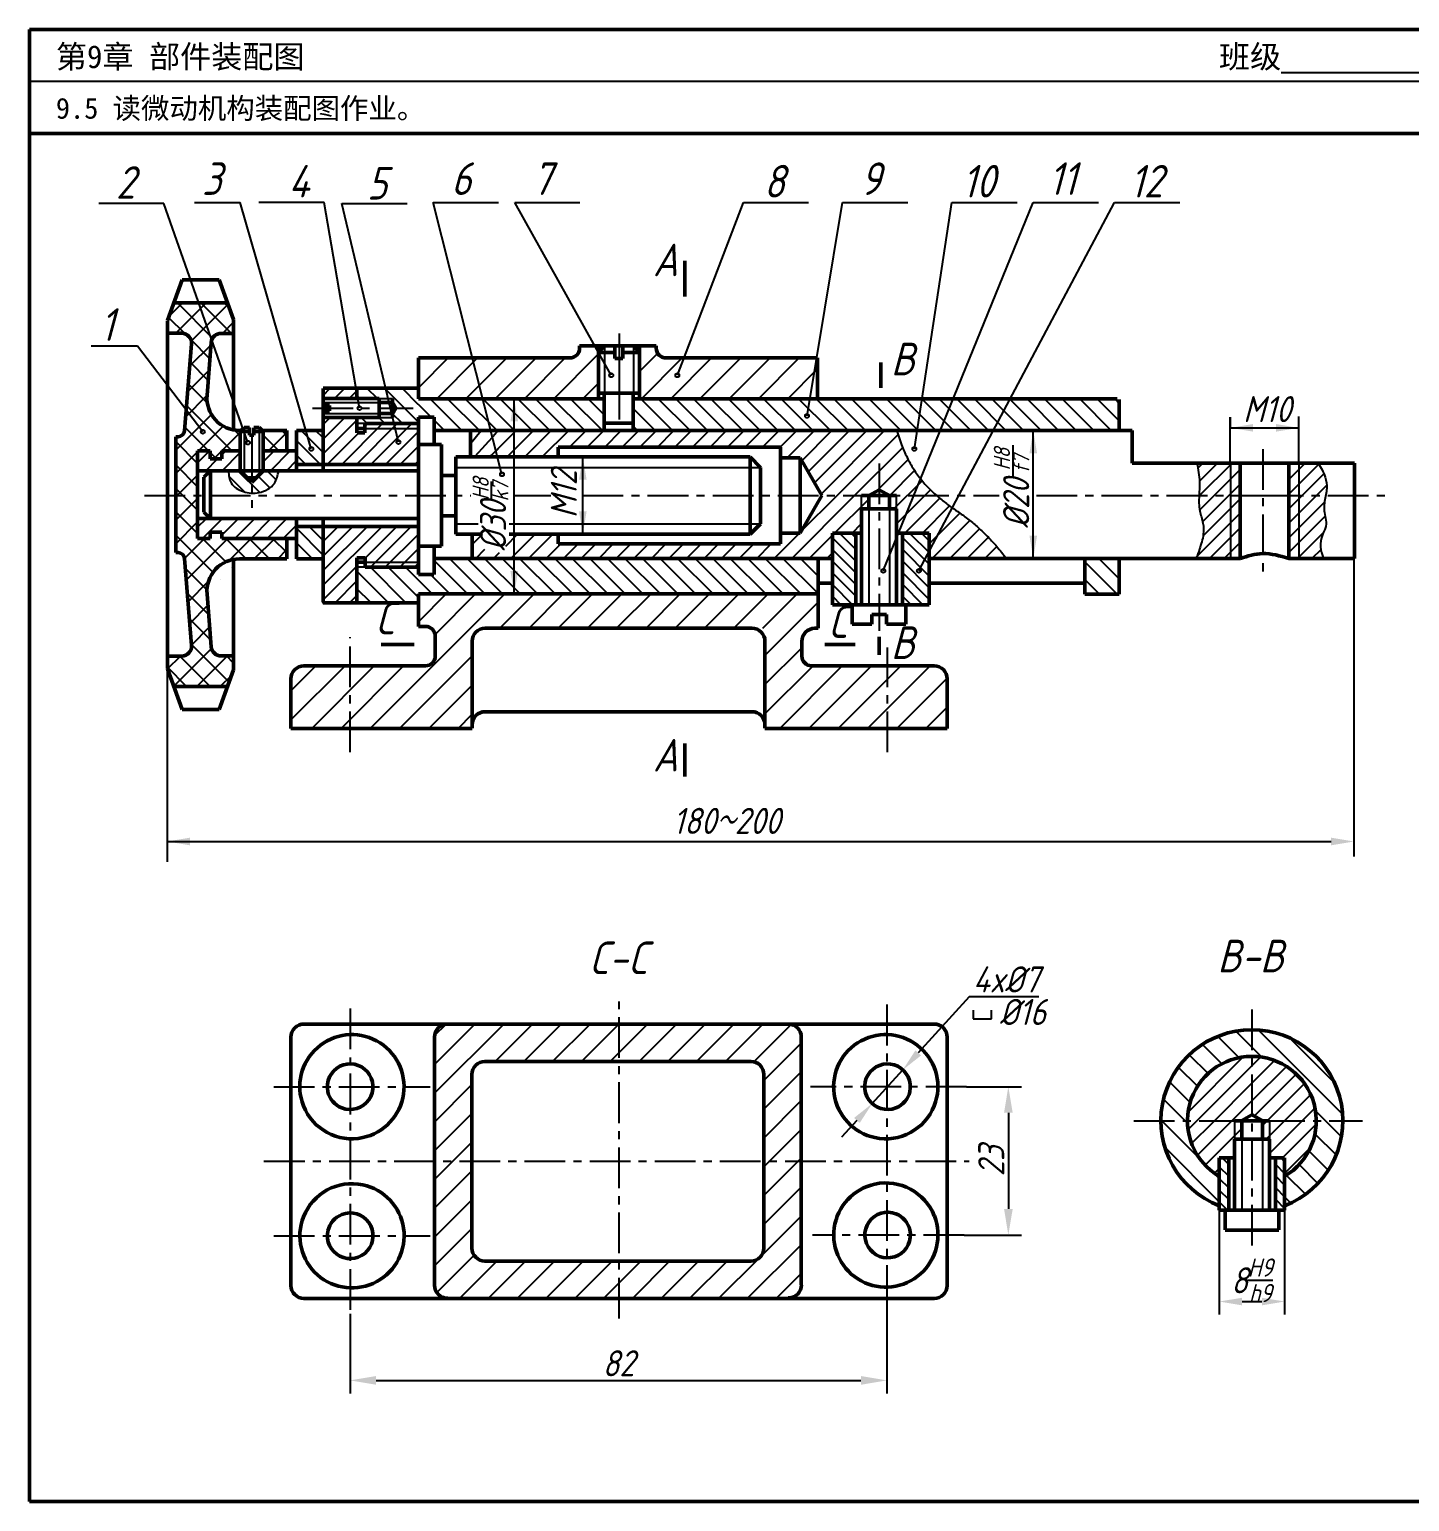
# Model space of a CAD drawing. Extents: x 0 to 322, y 0 to 226.
# Drawn here: x 0 to 211.9, y 0 to 226 of the extents above; entities that cross this region are included whole.
import ezdxf
from ezdxf.enums import TextEntityAlignment as Align

# ---------------------------------------------------------------- set-up
doc = ezdxf.new("R2010")
doc.units = 0
doc.header["$LTSCALE"] = 5
doc.header["$MEASUREMENT"] = 0
doc.linetypes.add('CENTER', pattern=[2, 1.25, -0.25, 0.25, -0.25])
doc.layers.get('0').update_dxf_attribs({"linetype": 'CONTINUOUS'})
doc.layers.get('DEFPOINTS').update_dxf_attribs({"linetype": 'CONTINUOUS'})
doc.layers.add('点画线层', color=7, linetype='CENTER')
doc.layers.add('细实线层', color=7, linetype='CONTINUOUS')
doc.layers.add('粗实线层', color=7, linetype='CONTINUOUS', lineweight=50)
doc.styles.get("Standard").update_dxf_attribs({"font": 'gbeitc.shx', "height": 4, "bigfont": 'gbcbig.shx'})
doc.styles.add('宋体', font='SimSun.ttf', dxfattribs={"height": 3})
doc.dimstyles.get("Standard").update_dxf_attribs({"dimtxt": 4, "dimasz": 3.5, "dimexe": 2, "dimexo": 0, "dimgap": 0.7, "dimtad": 1, "dimtoh": 1, "dimdec": 4, "dimdsep": 46, "dimtxsty": 'Standard', "dimcen": 0, "dimclrd": 256, "dimclre": 256, "dimclrt": 256, "dimadec": 0, "dimazin": 2, "dimtfac": 1, "dimtdec": 4, "dimtmove": 0, "dimatfit": 3, "dimfxl": 0, "dimtolj": 1, "dimtzin": 0, "dimlwd": -1, "dimlwe": -1, "dimarcsym": 0})
pattern_1 = [(45, (-34.5182, 9.4062), (-1.122532, 1.122532), [])]

# ---------------------------------------------------------------- blocks, each defined once
blk = doc.blocks.new('*D0')
at = {"transparency": 16777216}
for p, q in [((131.65, 30.09), (131.65, 16.6)), ((49.22, 28.8), (49.22, 16.6)), ((53.22, 18.6), (127.65, 18.6))]:
    blk.add_line(p, q, dxfattribs=at)
for points in [[(53.22, 19.27), (53.22, 17.93), (49.22, 18.6)], [(127.65, 19.27), (127.65, 17.93), (131.65, 18.6)]]:
    blk.add_solid(points, dxfattribs=at)
at = {"layer": 'DEFPOINTS', "color": 0, "transparency": 16777216}
for p in [(131.65, 30.09), (49.22, 28.8), (131.65, 18.6)]:
    blk.add_point(p, dxfattribs=at)
at = {"transparency": 16777216, "insert": (90.43, 21.23), "char_height": 4, "attachment_point": 5}
blk.add_mtext('\\A1;82', dxfattribs=at)
blk = doc.blocks.new('*D1')
at = {"transparency": 16777216}
for p, q in [((143.84, 63.69), (152.28, 63.69)), ((150.28, 59.69), (150.28, 44.92)), ((143.51, 40.92), (152.28, 40.92))]:
    blk.add_line(p, q, dxfattribs=at)
for points in [[(149.62, 59.69), (150.95, 59.69), (150.28, 63.69)], [(149.62, 44.92), (150.95, 44.92), (150.28, 40.92)]]:
    blk.add_solid(points, dxfattribs=at)
at = {"layer": 'DEFPOINTS', "color": 0, "transparency": 16777216}
for p in [(143.84, 63.69), (143.51, 40.92), (150.28, 40.92)]:
    blk.add_point(p, dxfattribs=at)
at = {"transparency": 16777216, "insert": (147.66, 52.3), "char_height": 4, "attachment_point": 5, "rotation": 90}
blk.add_mtext('\\A1;23', dxfattribs=at)
blk = doc.blocks.new('*D2')
at = {"transparency": 16777216}
for p, q in [((144.25, 77.46), (136.44, 68.87)), ((154.95, 77.46), (144.25, 77.46)), ((129.38, 61.1), (134.09, 66.28)), ((127.03, 58.51), (124.68, 55.92))]:
    blk.add_line(p, q, dxfattribs=at)
for points in [[(136.01, 69.26), (136.87, 68.48), (134.09, 66.28)], [(126.6, 58.9), (127.46, 58.12), (129.38, 61.1)]]:
    blk.add_solid(points, dxfattribs=at)
at = {"layer": 'DEFPOINTS', "color": 0, "transparency": 16777216}
for p in [(134.09, 66.28), (129.38, 61.1)]:
    blk.add_point(p, dxfattribs=at)
at = {"transparency": 16777216, "insert": (149.95, 80.16), "char_height": 4, "attachment_point": 5}
blk.add_mtext('\\A1;4x%%C7', dxfattribs=at)
blk = doc.blocks.new('*D3')
at = {"transparency": 16777216}
for p, q in [((182.67, 44.75), (182.67, 28.71)), ((192.7, 44.75), (192.7, 28.71)), ((186.17, 30.71), (189.2, 30.71))]:
    blk.add_line(p, q, dxfattribs=at)
for points in [[(186.17, 31.29), (186.17, 30.12), (182.67, 30.71)], [(189.2, 31.29), (189.2, 30.12), (192.7, 30.71)]]:
    blk.add_solid(points, dxfattribs=at)
at = {"layer": 'DEFPOINTS', "color": 0, "transparency": 16777216}
for p in [(182.67, 44.75), (192.7, 44.75), (192.7, 30.71)]:
    blk.add_point(p, dxfattribs=at)
at = {"transparency": 16777216, "insert": (187.68, 33.97), "char_height": 4, "attachment_point": 5}
blk.add_mtext('\\A1;8{\\H0.7x;\\SH9/h9;}', dxfattribs=at)

msp = doc.modelspace()

# ---------------------------------------------------------------- hatches: boundary and pattern name
h = msp.add_hatch()
h.set_pattern_fill('ANSI37', color=256, scale=0.8, style=0)
h.set_pattern_definition([(45, (-32.5533, 9.4062), (-1.79605, 1.79605), []), (135, (-32.5533, 9.4062), (-1.79605, -1.79605), [])])
edge = h.paths.add_edge_path()
edge.add_line((31.34551, 181.459), (30.41415, 184.01789))
edge.add_line((30.41415, 184.01789), (22.17966, 184.01789))
edge.add_line((22.17966, 184.01789), (21.1981, 181.32108))
edge.add_line((21.1981, 181.32108), (21.1981, 179.35732))
edge.add_line((21.1981, 179.35732), (23.38833, 179.35732))
edge.add_arc((23.38833, 177.85732), 1.5, -4.5780458, 90, ccw=False)
edge.add_line((24.88354, 177.7376), (23.8152, 164.39548))
edge.add_arc((22.8184, 164.4753), 1, 270, 355.4219542, ccw=False)
edge.add_line((22.8184, 163.4753), (22.46981, 163.4753))
edge.add_line((22.46981, 163.4753), (22.46981, 154.58136))
edge.add_line((22.46981, 154.58136), (22.46981, 154.4309))
edge.add_line((22.46981, 154.4309), (25.82188, 154.4309))
edge.add_line((25.82188, 154.4309), (25.82188, 154.7364))
edge.add_line((25.82188, 154.7364), (25.82188, 158.25886))
edge.add_line((25.82188, 158.25886), (25.82188, 161.30235))
edge.add_line((25.82188, 161.30235), (27.73989, 161.30235))
edge.add_line((27.73989, 161.30235), (27.73989, 160.06241))
edge.add_line((27.73989, 160.06241), (29.54507, 160.06241))
edge.add_line((29.54507, 160.06241), (29.54507, 161.30235))
edge.add_line((29.54507, 161.30235), (32.80393, 161.30235))
edge.add_line((32.80393, 161.30235), (32.80393, 161.59073))
edge.add_line((32.80393, 161.59073), (32.36634, 161.59073))
edge.add_line((32.36634, 161.59073), (32.36634, 164.43538))
edge.add_line((32.36634, 164.43538), (32.24437, 164.43538))
edge.add_arc((32.24437, 169.43538), 5, 175.4219542, 270, ccw=False)
edge.add_line((27.26032, 169.83447), (27.91076, 177.95756))
edge.add_arc((29.40597, 177.83783), 1.5, 90, 175.4219542, ccw=False)
edge.add_line((29.40597, 179.33783), (31.34551, 179.33783))
edge.add_line((31.34551, 179.33783), (31.34551, 181.459))
h.paths.add_polyline_path([(39.522, 164.43538), (35.878, 164.43538), (35.878, 161.59073), (35.44041, 161.59073), (35.44041, 161.30235), (39.522, 161.30235)])
edge = h.paths.add_edge_path()
edge.add_line((39.522, 147.86037), (29.54507, 147.86037))
edge.add_line((29.54507, 147.86037), (29.54507, 148.80765))
edge.add_line((29.54507, 148.80765), (27.73989, 148.80765))
edge.add_line((27.73989, 148.80765), (27.73989, 147.86037))
edge.add_line((27.73989, 147.86037), (25.82188, 147.86037))
edge.add_line((25.82188, 147.86037), (25.82188, 152.82013))
edge.add_line((25.82188, 152.82013), (25.82188, 154.4309))
edge.add_line((25.82188, 154.4309), (22.46981, 154.4309))
edge.add_line((22.46981, 154.4309), (22.46981, 145.68743))
edge.add_line((22.46981, 145.68743), (22.8184, 145.68743))
edge.add_arc((22.8184, 144.68743), 1, 4.5780458, 90, ccw=False)
edge.add_line((23.8152, 144.76724), (24.88354, 131.42513))
edge.add_arc((23.38833, 131.3054), 1.5, -90, 4.5780458, ccw=False)
edge.add_line((23.38833, 129.8054), (21.1981, 129.8054))
edge.add_line((21.1981, 129.8054), (21.1981, 127.84164))
edge.add_line((21.1981, 127.84164), (22.17966, 125.14483))
edge.add_line((22.17966, 125.14483), (30.41415, 125.14483))
edge.add_line((30.41415, 125.14483), (31.34551, 127.70372))
edge.add_line((31.34551, 127.70372), (31.34551, 129.82489))
edge.add_line((31.34551, 129.82489), (29.40597, 129.82489))
edge.add_arc((29.40597, 131.32489), 1.5, 184.5780458, 270, ccw=False)
edge.add_line((27.91076, 131.20517), (27.26032, 139.32826))
edge.add_arc((32.24437, 139.72734), 5, 90, 184.5780458, ccw=False)
edge.add_line((32.24437, 144.72734), (39.522, 144.72734))
edge.add_line((39.522, 144.72734), (39.522, 147.86037))
h = msp.add_hatch()
h.set_pattern_fill('ANSI31', color=256, scale=0.5, style=0)
h.set_pattern_definition(pattern_1)
h.paths.add_polyline_path([(59.71523, 164.72584), (51.48391, 164.72584), (51.48391, 164.078), (50.26822, 164.078), (50.26822, 166.42107), (45.07003, 166.42107), (45.07003, 159.21921), (59.71523, 159.21921)])
h.paths.add_polyline_path([(50.26822, 170.88626), (45.07003, 170.88626), (45.07003, 169.32471), (50.26822, 169.32471)])
h.paths.add_polyline_path([(59.71523, 165.48165), (51.48391, 165.48165), (51.48391, 164.72584), (59.71523, 164.72584)], flags=17)
h = msp.add_hatch()
h.set_pattern_fill('ANSI31', color=256, scale=0.5, style=0)
h.set_pattern_definition([(45, (-30.5182, 9.4062), (-1.122532, 1.122532), [])])
h.paths.add_polyline_path([(179.57028, 154.43503), (179.53494, 153.99562), (179.51369, 153.54069), (179.52074, 153.07771), (179.56883, 152.59553), (179.67069, 152.083), (179.8293, 151.52751), (180.00868, 150.91079), (180.16313, 150.21311), (180.24693, 149.41474), (180.21438, 148.49597), (180.01976, 147.43707), (179.61736, 146.21833), (178.96147, 144.82002), (185.87641, 144.82002), (185.87641, 154.43503)])
h.paths.add_polyline_path([(179.22742, 159.43454), (179.24461, 159.34601), (179.29011, 159.09997), (179.35482, 158.72574), (179.42966, 158.25265), (179.50555, 157.71001), (179.57338, 157.12715), (179.62407, 156.53339), (179.64853, 155.95806), (179.6413, 155.42372), (179.61147, 154.92598), (179.57178, 154.45366), (179.57028, 154.43503), (185.87641, 154.43503), (185.87641, 159.43454)])
h.paths.add_polyline_path([(199.02019, 154.43503), (199.08952, 154.80739), (199.1522, 155.54287), (199.10684, 156.36347), (198.90564, 157.27904), (198.50081, 158.29944), (197.84457, 159.43454), (193.32326, 159.43454), (193.32326, 154.43503)])
h.paths.add_polyline_path([(199.01922, 149.71367), (199.06957, 150.09794), (199.05212, 150.47519), (198.98845, 150.85297), (198.9001, 151.23879), (198.80863, 151.64018), (198.7356, 152.06466), (198.70258, 152.51976), (198.7311, 153.01301), (198.83118, 153.55232), (198.96659, 154.14716), (199.02019, 154.43503), (193.32326, 154.43503), (193.32326, 144.82002), (198.64245, 144.82002), (198.3432, 145.75051), (198.21823, 146.5593), (198.22987, 147.2617), (198.34047, 147.87302), (198.51237, 148.40856), (198.7079, 148.88365), (198.88941, 149.31358)])
h = msp.add_hatch()
h.set_pattern_fill('ANSI31', color=256, scale=0.5, style=0)
h.set_pattern_definition(pattern_1)
h.paths.add_polyline_path([(59.70903, 149.69375), (45.07003, 149.69375), (45.07003, 144.62626), (45.06426, 144.62626), (45.06426, 137.98581), (50.26822, 137.98581), (50.26822, 143.45513), (50.26822, 144.86902), (51.52055, 144.86902), (51.52055, 143.45513), (59.70903, 143.45513)])
h = msp.add_hatch()
h.set_pattern_fill('ANSI31', color=256, scale=0.4, angle=90, style=0)
h.set_pattern_definition([(135, (-34.5182, 9.4062), (-0.8980256, -0.8980256), [])])
h.paths.add_polyline_path([(123.27213, 137.68533), (126.86981, 137.68533), (126.86981, 148.68058), (123.27213, 148.68058)])
h.paths.add_polyline_path([(134.01395, 137.68533), (138.12917, 137.68533), (138.12917, 148.68058), (134.01395, 148.68058)])
h = msp.add_hatch()
h.set_pattern_fill('ANSI31', color=256, scale=25, style=0)
h.set_pattern_definition([(45, (26.503, -17.1848), (-2.20971, 2.20971), [])])
h.paths.add_polyline_path([(116.49607, 73.31089), (106.22628, 73.31089), (64.17735, 73.31089, 0.414213562), (62.17735, 71.31089), (62.17735, 52.25574), (62.17737, 52.23974), (67.93033, 52.23974), (67.93033, 65.56893, -0.414213562), (69.93033, 67.56893), (90.33671, 67.56893), (110.74308, 67.56893, -0.414213562), (112.74308, 65.56893), (112.75225, 52.23974), (118.49607, 52.23974), (118.49607, 71.31089, 0.414213562)])
h.paths.add_polyline_path([(118.52223, 33.27809), (118.49615, 52.23974), (112.75225, 52.23974), (112.74308, 38.91054, -0.414213562), (110.74308, 36.91054), (90.33671, 36.91054), (69.93033, 36.91054, -0.414213562), (67.93033, 38.91054), (67.93033, 52.23974), (62.17737, 52.23974), (62.20356, 33.20061, 0.414213562), (64.20631, 31.20336), (67.73352, 31.20822), (107.6246, 31.2631), (116.52499, 31.27534, 0.414213562)])
h = msp.add_hatch()
h.set_pattern_fill('ANSI31', color=256, scale=0.8, angle=90, style=0)
h.set_pattern_definition([(135, (-27.3322, 8.164), (-1.79605, -1.79605), [])])
h.paths.add_polyline_path([(197.55664, 58.26115), (201.637, 58.26115, 0.418359134), (187.66939, 72.42919), (187.66939, 68.34942, -0.420073002)])
h.paths.add_polyline_path([(187.66939, 68.34942), (187.66939, 72.42919, 0.418392627), (173.70018, 58.26115), (177.78054, 58.26115, -0.42012037)])
h.paths.add_polyline_path([(177.78054, 58.26115), (173.70018, 58.26115, 0.30677247), (182.66939, 45.4147), (182.66939, 49.92586, -0.260892485)])
h.paths.add_polyline_path([(201.637, 58.26115), (197.55664, 58.26115, -0.260027286), (192.69542, 49.94211), (192.69542, 45.42532, 0.306192963)])
h = msp.add_hatch()
h.set_pattern_fill('ANSI31', color=256, scale=0.4, angle=90, style=0)
h.set_pattern_definition([(135, (-27.3322, 8.164), (-0.8980256, -0.8980256), [])])
h.paths.add_polyline_path([(184.12596, 52.75307), (182.66939, 52.75307), (182.66939, 44.75307), (184.12596, 44.75307)])
h.paths.add_polyline_path([(192.69542, 52.75307), (191.2701, 52.75307), (191.2701, 44.75307), (192.69542, 44.75307)])
at = {"layer": '点画线层'}
h = msp.add_hatch(dxfattribs=at)
h.set_pattern_fill('ANSI31', color=256, scale=0.6, angle=90, style=0)
h.set_pattern_definition([(135, (-34.5182, 9.4062), (-1.347038, -1.347038), [])])
h.paths.add_polyline_path([(90.44909, 144.79254), (67.97095, 144.79254), (67.97095, 144.83224), (62.235, 144.83224), (62.235, 142.06307), (59.71523, 142.06307), (59.71523, 139.29389), (90.44909, 139.29389)])
h.paths.add_polyline_path([(167.28176, 144.79254), (162.0655, 144.79254), (162.0655, 139.34865), (167.28176, 139.34865)])
at = {"layer": '细实线层'}
h = msp.add_hatch(dxfattribs=at)
h.set_pattern_fill('ANSI31', color=256, scale=14)
h.paths.add_polyline_path([(41.022, 150.90386), (25.82188, 150.90386), (25.82188, 147.86037), (27.73989, 147.86037), (27.73989, 148.80765), (29.54507, 148.80765), (29.54507, 147.86037), (41.022, 147.86037)])
h.paths.add_polyline_path([(32.36634, 161.30235), (29.54507, 161.30235), (29.54507, 160.06241), (27.73989, 160.06241), (27.73989, 161.30235), (25.82188, 161.30235), (25.82188, 158.25886), (32.36634, 158.25886)])
h = msp.add_hatch(dxfattribs=at)
h.set_pattern_fill('ANSI31', color=256, scale=14)
h.paths.add_polyline_path([(41.022, 161.30235), (35.878, 161.30235), (35.878, 158.25714), (41.022, 158.25714)])

# ---------------------------------------------------------------- linework, layer by layer
at = {"lineweight": 50}
for p, q in [((322, 226), (0, 226)), ((0, 226), (0, 0)), ((322, 210), (0, 210)), ((0, 0), (322, 0))]:
    msp.add_line(p, q, dxfattribs=at)
for p, q in [((322, 218), (0, 218)), ((20.65578, 199.28965), (10.65578, 199.28965)), ((33.54374, 162.56837), (20.65578, 199.28965)), ((25.3171, 199.4206), (32.34209, 199.4206)), ((43.26986, 161.59796), (32.34209, 199.4206)), ((45.22125, 199.4206), (35.22125, 199.4206)), ((50.68513, 167.85706), (45.22125, 199.4206)), ((47.98009, 199.28671), (57.98009, 199.28671)), ((56.64444, 162.64753), (47.98009, 199.28671)), ((62.00317, 199.4206), (72.00317, 199.4206)), ((72.54066, 157.69872), (62.00317, 199.4206)), ((74.49205, 199.4206), (84.49205, 199.4206)), ((89.32259, 172.90576), (74.49205, 199.4206)), ((99.4698, 172.90576), (109.61701, 199.4206)), ((109.61701, 199.4206), (119.61701, 199.4206)), ((119.37395, 166.66697), (124.83783, 199.4206)), ((124.83783, 199.4206), (134.83783, 199.4206)), ((131.08227, 142.8816), (154.10863, 199.4206)), ((135.85488, 161.59796), (141.61975, 199.4206)), ((136.54615, 142.8816), (166.59751, 199.4206)), ((141.61975, 199.4206), (151.61975, 199.4206)), ((154.10863, 199.4206), (164.10863, 199.4206)), ((166.59751, 199.4206), (176.59751, 199.4206)), ((90.51964, 179.34229), (90.51964, 166.13859)), ((16.59846, 177.35226), (9.48288, 177.35226)), ((26.62243, 164.23752), (16.59846, 177.35226)), ((88.29013, 177.40346), (88.29013, 170.26874)), ((92.74915, 177.40346), (92.74915, 170.26874)), ((93.65293, 173.49836), (96.44586, 176.2913)), ((59.86429, 171.14062), (64.3029, 175.57923)), ((62.52935, 169.31555), (68.79303, 175.57923)), ((67.01948, 169.31555), (73.28316, 175.57923)), ((71.50961, 169.31555), (77.77329, 175.57923)), ((75.99974, 169.31555), (82.26342, 175.57923)), ((80.48986, 169.31555), (87.38635, 176.21204)), ((93.96025, 169.31555), (100.22393, 175.57923)), ((98.45038, 169.31555), (104.71406, 175.57923)), ((102.94051, 169.31555), (109.20418, 175.57923)), ((107.37717, 169.26209), (113.69431, 175.57923)), ((111.92076, 169.31555), (118.18444, 175.57923)), ((116.41089, 169.31555), (120.98702, 173.89169)), ((59.69853, 170.88012), (50.3101, 170.88012)), ((50.72425, 169.32471), (50.3101, 169.73887)), ((53.41833, 169.32471), (51.86292, 170.88012)), ((59.69853, 165.73859), (54.55699, 170.88012)), ((59.69853, 168.43267), (57.25107, 170.88012)), ((84.97999, 169.31555), (87.32727, 171.66283)), ((45.10095, 168.72421), (53.66943, 168.72421)), ((53.66943, 169.32471), (55.72387, 169.32471)), ((61.66145, 166.46974), (59.71523, 168.41596)), ((66.40214, 164.42313), (61.50972, 169.31555)), ((69.09622, 164.42313), (64.20379, 169.31555)), ((71.7903, 164.42313), (66.89787, 169.31555)), ((74.48437, 164.42313), (69.59195, 169.31555)), ((77.17845, 164.42313), (72.28603, 169.31555)), ((74.42262, 139.34785), (74.42262, 169.31555)), ((79.87253, 164.42313), (74.9801, 169.31555)), ((82.56661, 164.42313), (77.67418, 169.31555)), ((85.26068, 164.42313), (80.36826, 169.31555)), ((87.95476, 164.42313), (83.06233, 169.31555)), ((88.24644, 166.82552), (85.75641, 169.31555)), ((96.03699, 164.42313), (92.66729, 167.79283)), ((98.73107, 164.42313), (93.83864, 169.31555)), ((101.42514, 164.42313), (96.53272, 169.31555)), ((104.11922, 164.42313), (99.22679, 169.31555)), ((106.8133, 164.42313), (101.92087, 169.31555)), ((109.50737, 164.42313), (104.61495, 169.31555)), ((112.20145, 164.42313), (107.30902, 169.31555)), ((114.89553, 164.42313), (110.0031, 169.31555)), ((117.5896, 164.42313), (112.69718, 169.31555)), ((120.28368, 164.42313), (115.39125, 169.31555)), ((122.97776, 164.42313), (118.08533, 169.31555)), ((125.67183, 164.42313), (120.77941, 169.31555)), ((128.36591, 164.42313), (123.61657, 169.17246)), ((131.05999, 164.42313), (126.31065, 169.17246)), ((133.75407, 164.42313), (129.00473, 169.17246)), ((136.44814, 164.42313), (131.69881, 169.17246)), ((139.14222, 164.42313), (134.39288, 169.17246)), ((141.8363, 164.42313), (137.08696, 169.17246)), ((144.53037, 164.42313), (139.78104, 169.17246)), ((147.22445, 164.42313), (142.47511, 169.17246)), ((149.91853, 164.42313), (145.16919, 169.17246)), ((152.6126, 164.42313), (147.86327, 169.17246)), ((155.30668, 164.42313), (150.55734, 169.17246)), ((158.00076, 164.42313), (153.25142, 169.17246)), ((160.69483, 164.42313), (155.9455, 169.17246)), ((163.38891, 164.42313), (158.63957, 169.17246)), ((166.08299, 164.42313), (161.33365, 169.17246)), ((167.30408, 165.89611), (164.02773, 169.17246)), ((167.30408, 168.59019), (166.7218, 169.17246)), ((45.10095, 167.02158), (53.66943, 167.02158)), ((51.47961, 165.48165), (50.29513, 165.48165)), ((51.7559, 165.59898), (50.93381, 166.42107)), ((54.44998, 165.59898), (53.62789, 166.42107)), ((53.66311, 166.86015), (53.66311, 166.46604)), ((53.66943, 166.42107), (55.72387, 166.42107)), ((57.14406, 165.59898), (55.79619, 166.94685)), ((63.70807, 164.42313), (62.11908, 166.01212)), ((93.34291, 164.42313), (92.66729, 165.09875)), ((184.34916, 166.46273), (184.34916, 164.96167)), ((184.34916, 159.43454), (184.34916, 166.46273)), ((194.86611, 159.45777), (194.86611, 166.58781)), ((32.95393, 164.86943), (32.95393, 157.67494)), ((33.76303, 164.87701), (33.76303, 164.68301)), ((35.27945, 164.86943), (35.27945, 157.65859)), ((35.99997, 164.43538), (35.878, 164.43538)), ((44.63963, 159.24487), (41.10439, 162.78011)), ((45.07003, 161.05953), (41.69419, 164.43538)), ((45.07003, 163.3046), (43.93925, 164.43538)), ((51.48391, 164.72584), (59.6973, 164.72584)), ((69.32114, 164.31707), (67.74629, 162.42896)), ((71.52593, 163.89749), (68.37623, 160.43595)), ((71.28188, 163.69967), (72.00534, 164.42313)), ((71.83739, 161.5611), (74.69941, 164.42313)), ((73.35023, 160.37986), (77.39349, 164.42313)), ((76.0443, 160.37986), (80.08757, 164.42313)), ((78.73838, 160.37986), (82.78164, 164.42313)), ((82.92747, 161.87488), (85.47572, 164.42313)), ((85.62155, 161.87488), (88.1698, 164.42313)), ((88.31562, 161.87488), (90.86387, 164.42313)), ((91.0097, 161.87488), (93.55795, 164.42313)), ((93.70378, 161.87488), (96.25203, 164.42313)), ((96.39785, 161.87488), (98.9461, 164.42313)), ((99.09193, 161.87488), (101.64018, 164.42313)), ((101.78601, 161.87488), (104.33426, 164.42313)), ((104.48008, 161.87488), (107.02834, 164.42313)), ((107.17416, 161.87488), (109.72241, 164.42313)), ((109.86824, 161.87488), (112.41649, 164.42313)), ((112.56231, 161.87488), (115.11057, 164.42313)), ((115.25639, 161.87488), (117.80464, 164.42313)), ((116.30118, 160.22559), (120.49872, 164.42313)), ((118.56703, 159.79736), (123.1928, 164.42313)), ((119.55313, 158.08938), (125.88687, 164.42313)), ((120.53923, 156.38141), (128.58095, 164.42313)), ((121.52533, 154.67343), (131.27503, 164.42313)), ((123.98101, 154.43503), (133.35351, 163.80753)), ((154.1057, 144.79254), (154.1057, 164.42313)), ((184.34916, 164.83658), (194.86611, 164.83658)), ((42.31845, 159.32099), (41.05147, 160.58797)), ((71.94589, 161.5898), (70.58102, 160.33106)), ((126.67508, 154.43503), (134.06148, 161.82143)), ((151.01199, 157.37798), (151.01199, 162.19486)), ((35.35223, 154.9222), (32.01557, 158.25886)), ((32.3676, 158.32137), (32.3676, 158.26346)), ((35.87897, 158.3383), (35.87897, 158.26024)), ((37.89634, 156.86822), (36.5057, 158.25886)), ((65.45335, 158.77229), (112.23901, 158.77229)), ((84.95261, 160.37986), (82.95261, 160.37986)), ((84.95261, 148.50855), (84.95261, 160.37986)), ((129.97766, 155.04353), (134.89858, 159.96445)), ((132.06324, 154.43503), (135.8959, 158.26769)), ((184.36145, 159.37065), (184.36145, 144.85949)), ((194.86611, 159.45777), (194.86611, 144.94752)), ((33.01702, 155.01234), (30.64056, 157.38881)), ((36.90825, 155.61125), (35.07018, 157.44932)), ((70.92218, 153.74608), (70.92218, 156.6049)), ((132.70316, 152.38088), (137.0457, 156.72341)), ((21.13614, 155.24892), (21.13614, 98.22939)), ((34.1202, 154.97899), (34.11669, 154.9825)), ((117.03259, 144.79254), (126.67508, 154.43503)), ((118.44715, 148.90118), (123.98101, 154.43503)), ((123.61471, 148.68058), (128.84442, 153.91029)), ((127.75567, 152.38088), (127.75567, 154.43503)), ((133.12809, 154.43503), (127.75567, 154.43503)), ((133.12809, 152.38088), (133.12809, 154.43503)), ((134.39101, 148.68058), (139.74746, 154.03703)), ((135.06841, 152.05205), (138.33438, 155.31801)), ((128.84442, 152.38088), (128.84442, 137.68929)), ((132.03816, 152.38088), (132.03816, 137.68929)), ((133.12809, 150.11173), (135.06841, 152.05205)), ((137.08509, 148.68058), (141.26244, 152.85793)), ((140.02919, 148.9306), (142.83688, 151.73829)), ((45.2809, 149.69375), (41.14134, 149.69191)), ((45.06426, 145.34986), (41.14134, 149.27277)), ((45.06426, 147.59493), (42.96727, 149.69191)), ((44.67543, 149.71757), (59.6973, 149.71757)), ((45.06426, 149.69375), (45.06426, 137.94658)), ((59.70903, 149.69375), (45.06426, 149.69375)), ((59.70903, 143.45307), (59.70903, 149.69375)), ((59.70903, 143.40062), (59.70903, 149.69375)), ((65.45335, 150.11612), (68.90784, 150.11612)), ((73.65992, 150.11612), (112.23901, 150.11612)), ((126.30878, 148.68058), (127.75567, 150.12746)), ((138.5852, 144.79254), (144.38167, 150.589)), ((141.27928, 144.79254), (145.8406, 149.35385)), ((203.33801, 150.20637), (203.33801, 99.00517)), ((43.44171, 144.72734), (41.14134, 147.02771)), ((67.97095, 146.91836), (69.56114, 148.50855)), ((73.13618, 146.69543), (74.94929, 148.50855)), ((73.92736, 144.79254), (77.64337, 148.50855)), ((76.62144, 144.79254), (80.33745, 148.50855)), ((79.31551, 144.79254), (81.55427, 147.03129)), ((82.00959, 144.79254), (84.24834, 147.03129)), ((84.95261, 148.50855), (82.95261, 148.50855)), ((84.70367, 144.79254), (86.94242, 147.03129)), ((87.39774, 144.79254), (89.6365, 147.03129)), ((90.09182, 144.79254), (92.33058, 147.03129)), ((92.7859, 144.79254), (95.02465, 147.03129)), ((95.47997, 144.79254), (97.71873, 147.03129)), ((98.17405, 144.79254), (100.41281, 147.03129)), ((100.86813, 144.79254), (103.10688, 147.03129)), ((103.56221, 144.79254), (105.80096, 147.03129)), ((106.25628, 144.79254), (108.49504, 147.03129)), ((108.95036, 144.79254), (111.18911, 147.03129)), ((111.64444, 144.79254), (113.88319, 147.03129)), ((114.33851, 144.79254), (118.22655, 148.68058)), ((115.29336, 148.44146), (115.53248, 148.68058)), ((119.72667, 144.79254), (123.27213, 148.338)), ((138.12917, 147.03058), (140.02919, 148.9306)), ((143.97336, 144.79254), (147.21219, 148.03137)), ((68.53921, 144.79254), (69.93406, 146.18739)), ((71.23328, 144.79254), (72.14592, 145.70517)), ((96.86557, 139.34785), (91.42089, 144.79254)), ((99.55965, 139.34785), (94.11497, 144.79254)), ((102.25373, 139.34785), (96.80904, 144.79254)), ((104.9478, 139.34785), (99.50312, 144.79254)), ((107.64188, 139.34785), (102.1972, 144.79254)), ((110.33596, 139.34785), (104.89127, 144.79254)), ((113.03003, 139.34785), (107.58535, 144.79254)), ((115.72411, 139.34785), (110.27943, 144.79254)), ((118.41819, 139.34785), (112.9735, 144.79254)), ((121.07109, 139.38903), (115.66758, 144.79254)), ((121.07109, 142.0831), (118.36166, 144.79254)), ((121.07109, 144.77718), (121.05573, 144.79254)), ((122.42074, 144.79254), (123.27213, 145.64393)), ((146.66743, 144.79254), (148.49905, 146.62415)), ((149.36151, 144.79254), (149.71047, 145.14149)), ((55.08531, 138.02289), (50.26822, 142.83998)), ((51.52055, 143.45513), (50.29513, 143.45513)), ((51.52055, 143.45513), (50.29513, 143.45513)), ((50.48506, 144.21094), (51.62744, 144.21094)), ((51.48391, 144.21094), (59.6973, 144.21094)), ((51.52055, 143.45307), (59.70903, 143.45307)), ((57.75734, 138.04494), (52.35113, 143.45115)), ((59.71523, 138.78112), (55.06824, 143.42811)), ((59.87795, 141.31248), (57.78536, 143.40507)), ((94.1715, 139.34785), (90.44909, 143.07025)), ((52.41328, 138.00084), (50.26822, 140.1459)), ((91.47742, 139.34785), (90.44909, 140.37618)), ((45.06426, 137.94658), (50.26079, 137.94658)), ((59.86429, 135.21959), (63.99255, 139.34785)), ((62.27081, 133.13599), (68.48267, 139.34785)), ((62.49637, 128.87142), (72.9728, 139.34785)), ((72.20354, 134.08846), (77.46293, 139.34785)), ((76.69367, 134.08846), (81.95306, 139.34785)), ((81.18379, 134.08846), (86.44319, 139.34785)), ((85.67392, 134.08846), (90.44909, 138.86363)), ((90.44909, 138.86363), (90.93332, 139.34785)), ((90.44909, 134.3735), (95.42344, 139.34785)), ((94.65418, 134.08846), (99.91357, 139.34785)), ((99.14431, 134.08846), (104.4037, 139.34785)), ((103.63443, 134.08846), (108.89383, 139.34785)), ((108.12456, 134.08846), (113.38396, 139.34785)), ((112.61469, 134.08846), (117.87408, 139.34785)), ((112.92166, 129.9053), (120.98702, 137.97066)), ((118.57403, 139.34865), (121.07109, 139.34865)), ((90.16405, 134.08846), (90.44909, 134.3735)), ((52.32249, 118.69754), (62.49637, 128.87142)), ((56.81262, 118.69754), (67.95262, 129.83754)), ((112.92166, 125.41518), (118.57738, 131.07089)), ((40.14474, 124.4803), (43.96284, 128.2984)), ((40.14474, 119.99017), (48.45297, 128.2984)), ((43.34223, 118.69754), (52.9431, 128.2984)), ((47.83236, 118.69754), (57.43322, 128.2984)), ((112.92166, 120.92505), (120.29502, 128.2984)), ((115.18428, 118.69754), (124.78514, 128.2984)), ((119.67441, 118.69754), (129.27527, 128.2984)), ((124.16454, 118.69754), (133.7654, 128.2984)), ((128.65466, 118.69754), (138.25553, 128.2984)), ((61.30274, 118.69754), (67.95262, 125.34741)), ((133.14479, 118.69754), (140.87385, 126.42659)), ((65.79287, 118.69754), (67.95262, 120.85728)), ((137.63492, 118.69754), (140.87385, 121.93646)), ((21.13614, 101.33249), (199.83801, 101.33249)), ((144.85877, 75.44865), (144.85877, 74.09511)), ((147.68234, 74.09511), (147.68234, 75.44865)), ((144.85877, 74.09511), (147.68234, 74.09511)), ((177.87041, 59.80421), (186.32376, 68.25756)), ((187.66939, 66.90911), (189.0173, 68.25702)), ((179.02143, 58.26115), (187.66939, 66.90911)), ((179.73014, 64.35802), (181.76995, 66.39783)), ((187.66939, 64.21503), (191.16508, 67.71073)), ((187.66939, 61.52095), (192.96201, 66.81358)), ((188.03116, 59.18865), (194.47615, 65.63364)), ((181.71551, 58.26115), (187.66939, 64.21503)), ((189.29431, 57.75772), (195.72809, 64.19151)), ((184.40958, 58.26115), (187.66939, 61.52095)), ((192.49181, 58.26115), (196.70639, 62.47573)), ((195.18589, 58.26115), (197.35937, 60.43463)), ((177.87094, 57.11067), (179.02143, 58.26115)), ((178.41724, 54.96289), (181.71551, 58.26115)), ((179.31439, 53.16596), (184.40958, 58.26115)), ((180.49433, 51.65182), (186.10056, 57.25806)), ((185.01182, 58.45938), (185.01182, 55.63157)), ((189.86223, 55.63157), (192.49181, 58.26115)), ((190.38424, 58.45938), (190.38424, 55.63157)), ((190.38424, 53.4595), (195.18589, 58.26115)), ((192.37189, 52.75307), (197.5442, 57.92539)), ((186.10056, 55.63157), (186.10056, 44.75307)), ((189.29431, 55.63157), (189.29431, 44.75307)), ((192.69542, 50.38253), (196.6658, 54.35291)), ((181.93646, 50.39987), (182.66939, 51.1328))]:
    msp.add_line(p, q)
for centre in [(89.32259, 172.90576), (99.4698, 172.90576), (50.68513, 167.85706), (119.37395, 166.66697), (26.62243, 164.23752), (33.54374, 162.56837), (56.64444, 162.64753), (43.26986, 161.59796), (135.85488, 161.59796), (72.54066, 157.69872), (131.08227, 142.8816), (136.54615, 142.8816)]:
    msp.add_circle(centre, 0.3)
for points in [[(133.17682, 164.34881), (134.00508, 161.95648), (134.85053, 160.05379), (135.8959, 158.26769), (137.15278, 156.59549), (140.05365, 153.78091), (141.52244, 152.66636), (142.83688, 151.73829), (144.38167, 150.589), (145.8406, 149.35385), (147.21219, 148.03137), (148.49905, 146.62415), (149.95977, 144.83224)], [(179.22742, 159.43454), (179.62407, 156.53339), (179.57028, 154.43503), (179.67069, 152.083), (180.16313, 150.21311), (180.21438, 148.49597), (179.61736, 146.21833), (179.15567, 144.79254)], [(197.84457, 159.43454), (198.90564, 157.27904), (199.1522, 155.54287), (198.83118, 153.55232), (198.9001, 151.23879), (199.06957, 150.09794), (198.51237, 148.40856), (198.21823, 146.5593), (198.64245, 144.82002)]]:
    msp.add_spline(points, degree=3)
for points in [[(73.83929, 165.81555), (75.00596, 165.81555), (74.42262, 169.31555)], [(187.84916, 165.41991), (187.84916, 164.25324), (184.34916, 164.83658)], [(191.36611, 165.41991), (191.36611, 164.25324), (194.86611, 164.83658)], [(154.68903, 160.92313), (153.52236, 160.92313), (154.1057, 164.42313)], [(84.36927, 156.87986), (85.53594, 156.87986), (84.95261, 160.37986)], [(84.36927, 152.00855), (85.53594, 152.00855), (84.95261, 148.50855)], [(153.52236, 148.29254), (154.68903, 148.29254), (154.1057, 144.79254)], [(73.83929, 142.84785), (75.00596, 142.84785), (74.42262, 139.34785)], [(24.63614, 101.91583), (24.63614, 100.74916), (21.13614, 101.33249)], [(199.83801, 101.91583), (199.83801, 100.74916), (203.33801, 101.33249)]]:
    msp.add_solid(points)
at = {"layer": '点画线层'}
for p, q in [((43.46431, 167.85706), (58.92002, 167.85706)), ((34.11669, 163.73204), (34.11669, 152.55157)), ((189.33388, 161.55206), (189.33388, 142.12598)), ((130.42552, 159.36936), (130.42552, 133.6945)), ((17.68097, 154.43503), (67.78235, 154.43503)), ((74.49698, 154.43503), (80.06644, 154.43503)), ((84.90944, 154.43503), (148.89443, 154.43503)), ((154.58496, 154.43503), (189.33388, 154.43503)), ((189.33388, 154.43503), (209.08259, 154.43503)), ((73.56696, 134.06879), (78.44757, 134.06879)), ((107.30732, 134.06879), (102.42671, 134.06879)), ((49.22129, 115.03252), (49.22129, 132.72494)), ((131.74308, 115.03252), (131.74308, 131.1254)), ((49.22129, 75.69109), (49.22129, 28.80298)), ((90.51984, 28.11414), (90.51984, 76.77931)), ((131.61751, 76.28975), (131.64628, 30.08563)), ((187.66939, 75.56321), (187.66939, 38.98692)), ((37.50407, 63.69109), (61.50407, 63.69109)), ((143.84291, 63.69109), (119.88853, 63.69109)), ((169.554, 58.45938), (204.66831, 58.45938)), ((36.00565, 52.23974), (144.27233, 52.23974)), ((37.51981, 40.80298), (61.51981, 40.80298)), ((143.51477, 40.91573), (120.21667, 40.91573))]:
    msp.add_line(p, q, dxfattribs=at)
at = {"layer": '粗实线层'}
for p, q in [((100.64063, 190.45234), (100.64063, 184.99341)), ((21.1981, 181.32108), (23.46665, 187.55388)), ((23.46665, 187.55388), (29.12715, 187.55388)), ((31.34551, 181.459), (29.12715, 187.55388)), ((22.17966, 184.01789), (30.41415, 184.01789)), ((21.1981, 181.26316), (21.1981, 154.58136)), ((31.34551, 164.51684), (31.34551, 181.459)), ((21.1981, 179.35732), (23.38833, 179.35732)), ((29.40597, 179.33783), (31.35025, 179.33783)), ((24.88354, 177.7376), (23.8152, 164.39548)), ((27.91076, 177.95756), (27.26032, 169.83447)), ((84.46264, 177.40849), (84.46264, 177.06156)), ((90.37818, 177.40849), (84.46264, 177.40849)), ((87.38635, 177.40849), (87.38635, 169.31555)), ((87.38635, 176.38203), (88.29013, 177.40346)), ((87.38635, 176.38203), (89.87706, 176.38203)), ((89.87706, 177.40346), (89.87706, 175.46563)), ((90.31745, 177.40849), (96.23299, 177.40849)), ((91.11134, 177.40346), (91.11134, 175.46563)), ((93.65293, 176.38203), (91.13104, 176.38203)), ((93.65293, 176.38203), (92.74915, 177.40346)), ((93.65293, 177.40849), (93.65293, 169.31555)), ((96.23299, 177.40849), (96.23299, 177.06156)), ((59.71523, 175.56156), (82.96264, 175.56156)), ((59.71523, 175.56156), (59.71523, 169.31555)), ((89.87706, 175.46563), (90.4942, 175.46563)), ((91.11134, 175.46563), (90.4942, 175.46563)), ((120.98702, 175.56156), (97.73299, 175.56156)), ((120.98702, 169.31555), (120.98702, 175.57923)), ((130.69199, 174.85538), (130.69199, 170.95614)), ((50.26822, 170.90522), (45.07003, 170.90522)), ((45.07003, 170.88626), (45.07003, 158.25886)), ((50.26822, 170.90522), (50.26822, 169.32471)), ((59.71523, 170.90522), (50.26822, 170.90522)), ((93.65293, 170.16955), (87.38635, 170.16955)), ((88.24644, 170.16955), (88.24644, 164.49977)), ((92.66729, 170.16955), (92.66729, 164.42313)), ((45.07003, 168.2734), (46.07219, 168.2734)), ((45.07003, 167.47239), (46.07219, 167.47239)), ((45.10095, 169.32471), (53.66943, 169.32471)), ((46.07219, 168.2734), (46.07219, 167.82283)), ((46.07219, 167.47239), (46.07219, 167.92296)), ((53.66943, 169.32471), (53.66943, 167.87289)), ((53.66943, 168.72421), (55.72387, 168.72421)), ((53.66943, 166.42107), (53.66943, 167.87289)), ((55.72387, 169.32471), (55.72387, 167.87289)), ((55.72387, 168.72421), (56.22451, 167.85706)), ((55.72387, 166.42107), (55.72387, 167.87289)), ((55.72387, 166.98992), (56.22451, 167.85706)), ((88.24644, 169.31555), (59.71523, 169.31555)), ((92.66729, 169.31555), (121.02931, 169.31555)), ((120.77941, 169.31555), (166.97418, 169.31555)), ((167.30408, 169.17246), (167.30408, 164.42313)), ((45.10095, 166.42107), (53.66943, 166.42107)), ((50.26822, 166.42107), (50.26822, 164.078)), ((59.6973, 165.48165), (51.47961, 165.48165)), ((51.48391, 165.48165), (51.48391, 164.078)), ((53.66943, 167.02158), (55.72387, 167.02158)), ((62.11908, 166.46974), (59.71523, 166.46974)), ((59.71523, 166.46974), (59.71523, 142.3381)), ((62.1167, 166.46974), (62.1167, 162.28427)), ((88.24644, 165.56067), (92.66729, 165.56067)), ((22.8184, 163.4753), (22.46981, 163.4753)), ((22.46981, 163.4753), (22.46981, 154.58136)), ((32.24437, 164.43538), (32.36634, 164.43538)), ((32.36634, 164.28183), (32.96151, 164.87701)), ((32.36634, 164.43538), (32.36634, 158.25886)), ((32.36634, 164.25405), (33.76455, 164.25405)), ((32.96151, 164.87701), (33.76303, 164.87701)), ((33.76662, 164.82595), (33.76662, 163.68925)), ((33.76662, 163.68925), (34.11669, 163.68925)), ((34.46676, 163.68925), (34.11669, 163.68925)), ((34.46676, 164.82595), (34.46676, 163.68925)), ((35.86704, 164.25405), (34.46883, 164.25405)), ((35.27187, 164.87701), (34.47035, 164.87701)), ((35.86704, 164.28183), (35.27187, 164.87701)), ((35.878, 164.43538), (35.878, 158.25714)), ((35.878, 164.43538), (39.522, 164.43538)), ((39.522, 164.43538), (39.522, 161.30235)), ((41.022, 164.43538), (45.07003, 164.43538)), ((41.022, 164.43538), (41.022, 158.25886)), ((50.29513, 164.72584), (51.48391, 164.72584)), ((51.48391, 164.078), (50.29513, 164.078)), ((62.1167, 164.42313), (169.30408, 164.42313)), ((67.69582, 160.37986), (67.69582, 164.42313)), ((169.30408, 164.42313), (169.30408, 159.43454)), ((27.73989, 161.30235), (25.82188, 161.30235)), ((25.82188, 161.30235), (25.82188, 156.34259)), ((27.73989, 161.30235), (27.73989, 160.06241)), ((32.36634, 161.30235), (29.54507, 161.30235)), ((29.54507, 160.06241), (29.54507, 161.30235)), ((41.022, 161.30235), (35.878, 161.30235)), ((59.71523, 162.28427), (63.27562, 162.28427)), ((63.27562, 162.28427), (63.27562, 154.46868)), ((115.29336, 161.87488), (81.1772, 161.87488)), ((81.1772, 161.87488), (81.1772, 160.37986)), ((115.29336, 154.45308), (115.29336, 161.87488)), ((59.71523, 158.25886), (25.82188, 158.25886)), ((25.82188, 158.25886), (25.82188, 154.42632)), ((27.78088, 158.25886), (26.78088, 157.25886)), ((27.73989, 160.06241), (29.54507, 160.06241)), ((27.78088, 158.25886), (27.78088, 150.90386)), ((32.36634, 158.26237), (35.878, 158.26237)), ((32.36651, 158.26237), (33.49079, 157.13808)), ((35.88323, 158.26237), (34.74728, 157.12642)), ((41.022, 159.21921), (44.89158, 159.21921)), ((44.89158, 159.21921), (59.6973, 159.21921)), ((52.04419, 159.21921), (59.6973, 159.21921)), ((65.45335, 157.5357), (65.45335, 160.37986)), ((65.45335, 160.37986), (110.63144, 160.37986)), ((112.23901, 158.77229), (110.63144, 160.37986)), ((110.63144, 160.37986), (110.63144, 148.50855)), ((112.23901, 158.77229), (112.23901, 154.44421)), ((115.29336, 160.22559), (118.31979, 160.22559)), ((118.31979, 160.22559), (118.31979, 154.45308)), ((118.31979, 160.22559), (121.66297, 154.43503)), ((203.42972, 159.43454), (169.30408, 159.43454)), ((185.87641, 159.43454), (185.87641, 144.79254)), ((193.32326, 159.43454), (193.32326, 144.79254)), ((203.42972, 144.79254), (203.42972, 159.43454)), ((26.78088, 157.25886), (26.78088, 151.90386)), ((34.11924, 157.14592), (33.46915, 157.14592)), ((33.49079, 157.13808), (34.13177, 156.49711)), ((34.11669, 157.14592), (34.76678, 157.14592)), ((34.74728, 157.12642), (34.11797, 156.49711)), ((63.34924, 157.5357), (65.45335, 157.5357)), ((65.45335, 157.78301), (65.45335, 154.44421)), ((21.1981, 127.89956), (21.1981, 154.58136)), ((22.46981, 145.68743), (22.46981, 154.58136)), ((25.82188, 150.90386), (25.82188, 154.7364)), ((63.27562, 146.6531), (63.27562, 154.46868)), ((65.45335, 151.1054), (65.45335, 154.44421)), ((112.23901, 150.11612), (112.23901, 154.44421)), ((115.29336, 154.45308), (115.29336, 147.03129)), ((118.31979, 148.68058), (121.66297, 154.47114)), ((118.31979, 148.68058), (118.31979, 154.45308)), ((127.75567, 154.43503), (133.12809, 154.43503)), ((128.84442, 154.43503), (130.42552, 155.3021)), ((128.84442, 152.38088), (128.84442, 154.43503)), ((132.03816, 154.43503), (130.45705, 155.3021)), ((132.03816, 152.38088), (132.03816, 154.43503)), ((25.82188, 147.86037), (25.82188, 152.82013)), ((27.78088, 150.90386), (26.78088, 151.90386)), ((133.12809, 152.38088), (127.75567, 152.38088)), ((127.75567, 152.38088), (127.75567, 137.68929)), ((133.12809, 152.38088), (133.12809, 137.68929)), ((59.71523, 150.90386), (25.82188, 150.90386)), ((41.022, 144.72734), (41.022, 150.90386)), ((41.022, 149.69191), (45.07003, 149.69191)), ((59.70903, 149.69375), (45.06426, 149.69375)), ((45.07003, 150.90386), (45.07003, 138.07828)), ((63.34924, 151.33437), (65.45335, 151.33437)), ((65.45335, 151.35272), (65.45335, 148.50855)), ((110.63144, 148.50855), (112.23901, 150.11612)), ((27.73989, 147.86037), (25.82188, 147.86037)), ((27.73989, 148.80765), (29.54507, 148.80765)), ((27.73989, 148.80765), (27.73989, 147.86037)), ((29.54507, 147.86037), (29.54507, 148.80765)), ((41.022, 147.86037), (29.54507, 147.86037)), ((39.522, 144.72734), (39.522, 147.86037)), ((65.45335, 148.50855), (69.40806, 148.50855)), ((67.97095, 148.4057), (67.97095, 144.83224)), ((73.65992, 148.50855), (110.63144, 148.50855)), ((81.1772, 147.03129), (81.1772, 148.50855)), ((115.29336, 147.03129), (81.1772, 147.03129)), ((115.29336, 148.68058), (118.31979, 148.68058)), ((127.75567, 148.68058), (123.27213, 148.68058)), ((123.27213, 148.68058), (123.27213, 137.68533)), ((126.86981, 137.69375), (126.86981, 148.67478)), ((138.12917, 148.68058), (133.12809, 148.68058)), ((134.01395, 137.69375), (134.01395, 148.67478)), ((138.12917, 137.68533), (138.12917, 148.68058)), ((22.8184, 145.68743), (22.46981, 145.68743)), ((24.88354, 131.42513), (23.8152, 144.76724)), ((31.34551, 144.64588), (31.34551, 127.70372)), ((32.24437, 144.72734), (39.522, 144.72734)), ((41.022, 144.72734), (45.07003, 144.72734)), ((50.26079, 137.94658), (50.26822, 144.86902)), ((50.26822, 144.86902), (51.52055, 144.86902)), ((51.52055, 144.86902), (51.52055, 143.45307)), ((59.71729, 146.6531), (63.27562, 146.6531)), ((62.11239, 144.79254), (123.27213, 144.79254)), ((62.1167, 143.46897), (62.1167, 146.6531)), ((121.07109, 139.33462), (121.07109, 144.77718)), ((138.12917, 144.79254), (167.30408, 144.79254)), ((162.01557, 139.29389), (162.01557, 144.79254)), ((167.30408, 144.79254), (167.30408, 139.29389)), ((167.30408, 144.79254), (185.87641, 144.79254)), ((193.32326, 144.79254), (203.42972, 144.79254)), ((50.26822, 137.99479), (50.26822, 143.45513)), ((50.29513, 144.21094), (51.48391, 144.21094)), ((59.6973, 143.45513), (51.52055, 143.45513)), ((62.12151, 143.69526), (62.12151, 142.3381)), ((62.10427, 142.34145), (59.71729, 142.34145)), ((121.07109, 140.9839), (123.27213, 140.9839)), ((138.12917, 140.9839), (162.0655, 140.9839)), ((27.91076, 131.20517), (27.26032, 139.32826)), ((45.07003, 137.98581), (53.61683, 137.98581)), ((59.71523, 137.98388), (50.26822, 137.98388)), ((59.71523, 139.34785), (59.71523, 134.35745)), ((59.71523, 139.34785), (120.98702, 139.34785)), ((121.07068, 139.34785), (121.07068, 134.05892)), ((162.01557, 139.29389), (167.30408, 139.29389)), ((123.27213, 137.68533), (138.12917, 137.68533)), ((126.32816, 137.68929), (126.32816, 134.68929)), ((129.32816, 136.18929), (130.4021, 136.18929)), ((129.32816, 134.68929), (129.32816, 136.18929)), ((131.55441, 136.18929), (130.48048, 136.18929)), ((131.55441, 134.68929), (131.55441, 136.18929)), ((134.55441, 137.68929), (134.55441, 134.68929)), ((59.71523, 134.35745), (60.7969, 134.35745)), ((69.95268, 134.05892), (90.45762, 134.05892)), ((110.92161, 134.05892), (90.41666, 134.05892)), ((120.57738, 134.05892), (121.07068, 134.05892)), ((126.32816, 134.68929), (129.32816, 134.68929)), ((134.55441, 134.68929), (131.55441, 134.68929)), ((53.97347, 131.5738), (59.04707, 131.5738)), ((62.2969, 132.85745), (62.2969, 129.7984)), ((67.95262, 118.70751), (67.95262, 132.06879)), ((112.92166, 118.70751), (112.92166, 132.06879)), ((118.57738, 132.05892), (118.57738, 129.7984)), ((122.10589, 131.5738), (126.78922, 131.5738)), ((130.42552, 132.74358), (130.42552, 130.01411)), ((21.1981, 129.8054), (23.38833, 129.8054)), ((29.40597, 129.82489), (31.35025, 129.82489)), ((21.1981, 127.84164), (23.46665, 121.60884)), ((31.34551, 127.70372), (29.10698, 121.60884)), ((60.7969, 128.2984), (42.14474, 128.2984)), ((120.07738, 128.2984), (138.89493, 128.2984)), ((22.17966, 125.14483), (30.40568, 125.14483)), ((40.14474, 118.69754), (40.14474, 126.2984)), ((140.89493, 118.69754), (140.89493, 126.2984)), ((23.46665, 121.60884), (29.12715, 121.60884)), ((69.95268, 121.25777), (90.45762, 121.25777)), ((110.92161, 121.25777), (90.41666, 121.25777)), ((40.14474, 118.69754), (67.95262, 118.69754)), ((136.85467, 118.69754), (112.92166, 118.69754)), ((140.89493, 118.69754), (114.11204, 118.69754)), ((100.64063, 116.36676), (100.64063, 111.29775)), ((42.12307, 73.30496), (64.17735, 73.31089)), ((107.59567, 73.31089), (64.17735, 73.31089)), ((106.22628, 73.31089), (116.49607, 73.31089)), ((114.25703, 73.31089), (138.89493, 73.31089)), ((40.14474, 71.30508), (40.14474, 33.17944)), ((62.17735, 71.31089), (62.17735, 52.23974)), ((118.49607, 71.31089), (118.49607, 33.27534)), ((140.89493, 71.31089), (140.89493, 33.17944)), ((67.93033, 65.56893), (67.93033, 52.23974)), ((69.93033, 67.56893), (90.33671, 67.56893)), ((110.74308, 67.56893), (90.33671, 67.56893)), ((112.74308, 65.56893), (112.75225, 52.23974)), ((186.10056, 58.47673), (187.66939, 59.38249)), ((189.29431, 58.45938), (187.69542, 59.38249)), ((185.01182, 58.45938), (190.38424, 58.45938)), ((186.10056, 58.45938), (186.10056, 55.63157)), ((189.29431, 58.45938), (189.29431, 55.63157)), ((185.01182, 55.63157), (185.01182, 44.75307)), ((185.01182, 55.63157), (190.38424, 55.63157)), ((190.38424, 55.63157), (190.38424, 44.75307)), ((62.17735, 52.23974), (62.17735, 33.20061)), ((67.93036, 52.23974), (67.93031, 52.27966)), ((67.93033, 38.91054), (67.93033, 52.23974)), ((112.74308, 38.91054), (112.75225, 52.23974)), ((182.66939, 52.75307), (185.01182, 52.75307)), ((182.66939, 44.75307), (182.66939, 52.75307)), ((184.12596, 44.75307), (184.12596, 52.75307)), ((192.69542, 52.75307), (190.38424, 52.75307)), ((191.2701, 44.75307), (191.2701, 52.75307)), ((192.69542, 44.75307), (192.69542, 52.75307)), ((187.66939, 44.75307), (182.66939, 44.75307)), ((183.58431, 44.75307), (183.58431, 41.70032)), ((187.69542, 44.75307), (192.69542, 44.75307)), ((191.81056, 44.75307), (191.81056, 41.70032)), ((183.58431, 41.65417), (186.58431, 41.65417)), ((186.5458, 41.65417), (189.94035, 41.65417)), ((191.81056, 41.65417), (188.81056, 41.65417)), ((69.93033, 36.91054), (90.33671, 36.91054)), ((110.74308, 36.91054), (90.33671, 36.91054)), ((42.14474, 31.17944), (138.89493, 31.17944))]:
    msp.add_line(p, q, dxfattribs=at)
for centre, radius, start, end in [((23.38833, 177.85732), 1.5, 355.4219542, 90), ((29.40597, 177.83783), 1.5, 90, 175.4219542), ((82.96264, 177.06156), 1.5, 270, 0), ((97.73299, 177.06156), 1.5, 180, 270), ((32.24437, 169.43538), 5, 175.4219542, 270), ((22.8184, 164.4753), 1, 270, 355.4219542), ((22.8184, 144.68743), 1, 4.5780458, 90), ((32.24437, 139.72734), 5, 90, 184.5780458), ((60.7969, 132.85745), 1.5, 0, 90), ((69.95262, 132.06879), 2, 90, 180), ((110.92166, 132.06879), 2, 0, 90), ((120.57738, 132.05892), 2, 90, 180), ((23.38833, 131.3054), 1.5, 270, 4.5780458), ((29.40597, 131.32489), 1.5, 184.5780458, 270), ((60.7969, 129.7984), 1.5, 270, 0), ((120.07738, 129.7984), 1.5, 180, 270), ((42.14474, 126.2984), 2, 90, 180), ((138.89493, 126.2984), 2, 0, 90), ((69.95268, 119.25777), 2, 90, 180), ((110.92161, 119.25777), 2, 360, 90), ((42.14474, 71.30508), 2, 90.0154185, 180), ((64.17735, 71.31089), 2, 90, 180), ((116.49607, 71.31089), 2, 0, 90), ((138.89493, 71.31089), 2, 0, 90), ((187.66859, 58.45938), 13.96981, 291.0900889, 249.0313201), ((49.50407, 63.69109), 8, 281.9772766, 201.4160221), ((131.46031, 63.69109), 8, 338.5839779, 258.0227234), ((187.66859, 58.45938), 9.89004, 300.5488195, 239.6368724), ((49.22894, 63.69109), 3.5, 248.7383544, 192.7776656), ((69.93033, 65.56893), 2, 90, 180), ((110.74308, 65.56893), 2, 0, 90), ((131.73544, 63.69109), 3.5, 347.2223344, 291.2616456), ((49.22129, 63.69109), 3.49724, 192.805393, 248.8550324), ((131.74308, 63.69109), 3.49724, 291.1449676, 347.194607), ((49.51171, 63.69109), 7.99842, 201.3960553, 281.9237258), ((131.45267, 63.69109), 7.99842, 258.0762742, 338.6039447), ((49.51981, 40.80298), 8, 158.6628009, 78.1015464), ((49.52745, 40.80299), 7.99842, 78.1550971, 158.6827677), ((131.47598, 40.91573), 8, 102.0560995, 21.494845), ((131.46834, 40.91571), 7.99842, 21.4748782, 102.0025488), ((49.24468, 40.8026), 3.5, 167.3011573, 111.3404686), ((49.23704, 40.80259), 3.49724, 111.2237906, 167.2734299), ((131.75111, 40.9161), 3.5, 68.8171773, 12.8564886), ((131.75875, 40.91611), 3.49724, 12.884216, 68.9338553), ((69.93033, 38.91054), 2, 180, 270), ((110.74308, 38.91054), 2, 270, 0), ((42.14474, 33.17944), 2, 180, 270), ((64.20356, 33.20336), 2, 180.078823, 270.078823), ((116.52224, 33.27534), 2, 270.078823, 0.078823), ((138.89493, 33.17944), 2, 270, 0)]:
    msp.add_arc(centre, radius, start, end, dxfattribs=at)
msp.add_spline([(185.87641, 144.79254), (189.33388, 145.52825), (193.32326, 144.79254)], degree=3, dxfattribs=at)
at = {"layer": '细实线层'}
msp.add_lwpolyline([(41.022, 161.30235), (35.878, 161.30235), (35.878, 158.25714), (41.022, 158.25714)], close=True, dxfattribs=at)
msp.add_spline([(30.55868, 158.25886), (30.96613, 156.3705), (32.83854, 155.06818), (35.25252, 154.90073), (37.59944, 156.30729), (38.26999, 158.25886)], degree=3, dxfattribs=at)

# ---------------------------------------------------------------- texts
at = {"style": '宋体'}
for s, height, p in [('第9章 部件装配图', 3.5, (4.05424, 220.07201)), ('班级%%U              %%U学号%%U             %%U姓名%%U           ', 3.5, (182.61297, 220.07201)), ('9.5 读微动机构装配图作业。', 3.2, (4.05424, 212.29907))]:
    msp.add_text(s, height=height, dxfattribs=at).set_placement(p)
for s, height, p in [('2', 5, (13.28906, 200.00499)), ('3', 5, (26.48793, 200.59037)), ('4', 5, (39.75736, 200.20044)), ('5', 5, (51.80852, 199.89066)), ('6', 5, (64.73511, 200.59037)), ('7', 5, (77.22399, 200.59037)), ('8', 5, (112.73923, 200.20044)), ('9', 5, (127.56977, 200.59037)), ('10', 5, (143.18086, 200.20044)), ('11', 5, (156.45029, 200.59037)), ('12', 5, (168.93917, 200.20044)), ('A', 5, (95.71192, 188.1128)), ('1', 5, (10.87048, 178.19507)), ('B', 5, (132.2531, 172.90576)), ('M10', 4, (186.32275, 165.7122)), ('C', 5, (53.02679, 133.1335)), ('C', 5, (122.55862, 132.58782)), ('B', 5, (132.2531, 129.35929)), ('A', 5, (95.71192, 112.0776)), ('180～200', 4, (98.78401, 102.49616)), ('%%C16', 4, (148.92471, 73.16291))]:
    msp.add_text(s, height=height).set_placement(p)
for s, height, p in [('H8', 2.5, (150.54542, 158.31028)), ('f7', 2.5, (153.50037, 157.84413)), ('M12', 4, (84.03696, 150.98721)), ('H8', 2.5, (70.52775, 153.74608)), ('k7', 2.5, (73.54816, 153.53629)), ('%%C20', 4, (153.4836, 149.42382)), ('%%c30', 4, (73.17307, 145.94108))]:
    msp.add_text(s, height=height, rotation=90).set_placement(p)
for s, p in [('C-C', (90.37878, 80.97806)), ('B-B', (187.46107, 81.25105))]:
    msp.add_text(s, height=5).set_placement(p, align=Align.CENTER)

# ---------------------------------------------------------------- dimensions: what is measured, and where the dimension line sits
dim = msp.add_diameter_dim_2p(p1=(129.38199, 61.10048), p2=(134.0889, 66.28169), text='4x%%C7', dimstyle='Standard')
dim.commit()
dim.dimension.update_dxf_attribs({"geometry": '*D2', "text_midpoint": (149.94701, 77.46341), "dimtype": 163})
dim = msp.add_linear_dim(base=(150.28434, 40.91573), p1=(143.84291, 63.69109), p2=(143.51477, 40.91573), angle=90, dimstyle='Standard', override={"dimtxt": 3.5, "dimasz": 4, "dimexe": 2, "dimexo": 0, "dimgap": 0.625, "dimtad": 1, "dimtih": 0, "dimtoh": 0, "dimdec": 0, "dimzin": 8, "dimlunit": 6, "dimcen": 2.5, "dimtdec": 0, "dimtofl": 1})
dim.commit()
dim.dimension.update_dxf_attribs({"geometry": '*D1', "text_midpoint": (147.65934, 52.30341)})
dim = msp.add_linear_dim(base=(192.69542, 30.70654), p1=(182.66939, 44.75307), p2=(192.69542, 44.75307), text='8{\\H0.7x;\\SH9/h9;}', dimstyle='Standard')
dim.commit()
dim.dimension.update_dxf_attribs({"geometry": '*D3', "text_midpoint": (187.68241, 33.97321)})
dim = msp.add_linear_dim(base=(131.64628, 18.60074), p1=(49.22129, 28.80298), p2=(131.64628, 30.08563), text='82', dimstyle='Standard', override={"dimtxt": 3.5, "dimasz": 4, "dimgap": 0.625, "dimtoh": 0, "dimdec": 0, "dimlunit": 6, "dimcen": 2.5, "dimtdec": 0})
dim.commit()
dim.dimension.update_dxf_attribs({"geometry": '*D0', "text_midpoint": (90.43379, 21.22574)})

doc.saveas('drawing.dxf')
